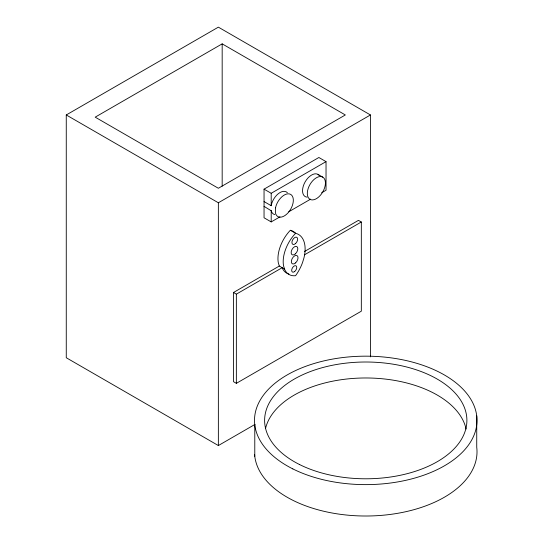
<?xml version="1.0" encoding="UTF-8"?>
<svg xmlns="http://www.w3.org/2000/svg" width="543" height="543" viewBox="0 0 543 543"><rect width="100%" height="100%" fill="white"/><g stroke="black" fill="none" stroke-linecap="round" stroke-linejoin="round"><path stroke-width="0.81" d="M321.639 192.785L326.031 190.254L326.031 161.631L318.877 157.497L264.047 189.154L264.047 217.784L271.201 221.911L279.971 216.847M264.047 201.575L271.201 205.702L271.235 205.363A12.808 7.398 -60 0 1 278.416 193.627A12.808 7.398 -60 0 1 287.41 192.738M255.095 424.341L218.361 445.552L66.266 357.742L66.266 114.96L218.361 27.15L370.448 114.96L370.448 356.894M222.175 43.854L95.195 117.159L218.361 188.265L345.334 114.96L222.175 43.854L222.175 186.174M66.266 114.96L218.361 202.77L370.448 114.96M264.047 189.154L271.201 193.281L326.031 161.631M288.747 211.784L310.677 199.118M304.548 251.477L358.468 220.349L361.326 221.999L361.326 311.187L236.354 383.338L233.497 381.681L233.497 292.501L279.319 266.043L284.559 269.07M233.497 292.501L236.354 294.15L282.177 267.699L282.34 268.208A27.985 16.154 -60 0 0 288.93 274.045M304.494 254.81L361.326 221.999M318.001 174.391L322.773 177.14A12.808 7.398 -60 0 1 318.707 196.987A12.808 7.398 -60 0 1 307.616 190.579A12.808 7.398 -60 0 1 322.773 177.14M264.047 206.354L271.235 210.779A12.808 7.398 -60 0 0 274.792 214.587M279.319 266.043L278.335 262.9A27.985 16.154 -60 0 1 290.342 230.273L295.589 233.3A31.725 18.319 -60 0 1 303.985 257.782L302.594 262.391A31.725 18.319 -60 0 1 295.589 275.695A27.985 16.154 -60 0 1 284.722 269.586L283.575 265.927A27.985 16.154 -60 0 1 295.589 233.3M476.734 415.877L476.734 447.256A111.254 64.23 0 0 1 372.152 515.904A111.254 64.23 0 0 1 254.613 454.64M271.201 193.281L271.201 205.702M271.201 210.48L271.201 221.911M254.782 424.925L254.782 456.303M236.354 294.15L236.354 383.338M218.361 202.77L218.361 445.552M307.066 197.157A12.808 7.398 -60 0 1 305.193 181.79A12.808 7.398 -60 0 1 319.44 175.728M290.342 230.273A31.725 18.319 -60 0 1 295.453 233.076M265.554 428.42A101.141 58.393 0 0 1 366.321 377.976A101.141 58.393 0 0 1 466.104 429.065M275.525 207.84L275.525 213.256A12.808 7.398 -60 0 0 289.473 211.064A12.808 7.398 -60 0 0 289.473 193.932A12.808 7.398 -60 0 0 275.525 207.84M295.528 243.583A4.045 2.335 -60 0 0 296.811 237.318A4.045 2.335 -60 0 0 292.025 241.56A4.045 2.335 -60 0 0 295.528 243.583M295.541 262.921A4.717 2.722 -60 0 0 297.041 255.61A4.717 2.722 -60 0 0 291.455 260.559A4.717 2.722 -60 0 0 295.541 262.921M294.679 271.527A3.584 2.07 -60 0 0 296.125 265.907A3.584 2.07 -60 0 0 291.815 269.342A3.584 2.07 -60 0 0 294.679 271.527M292.826 468.901A111.254 64.23 0 0 0 474.976 432.608A111.254 64.23 0 0 0 329.465 359.683A111.254 64.23 0 0 0 292.826 468.901M299.458 464.496A101.141 58.393 0 0 0 465.052 431.502A101.141 58.393 0 0 0 332.764 365.201A101.141 58.393 0 0 0 299.458 464.496M295.344 253.88A4.717 2.722 -60 0 0 296.838 246.57A4.717 2.722 -60 0 0 291.258 251.518A4.717 2.722 -60 0 0 295.344 253.88"/></g></svg>
